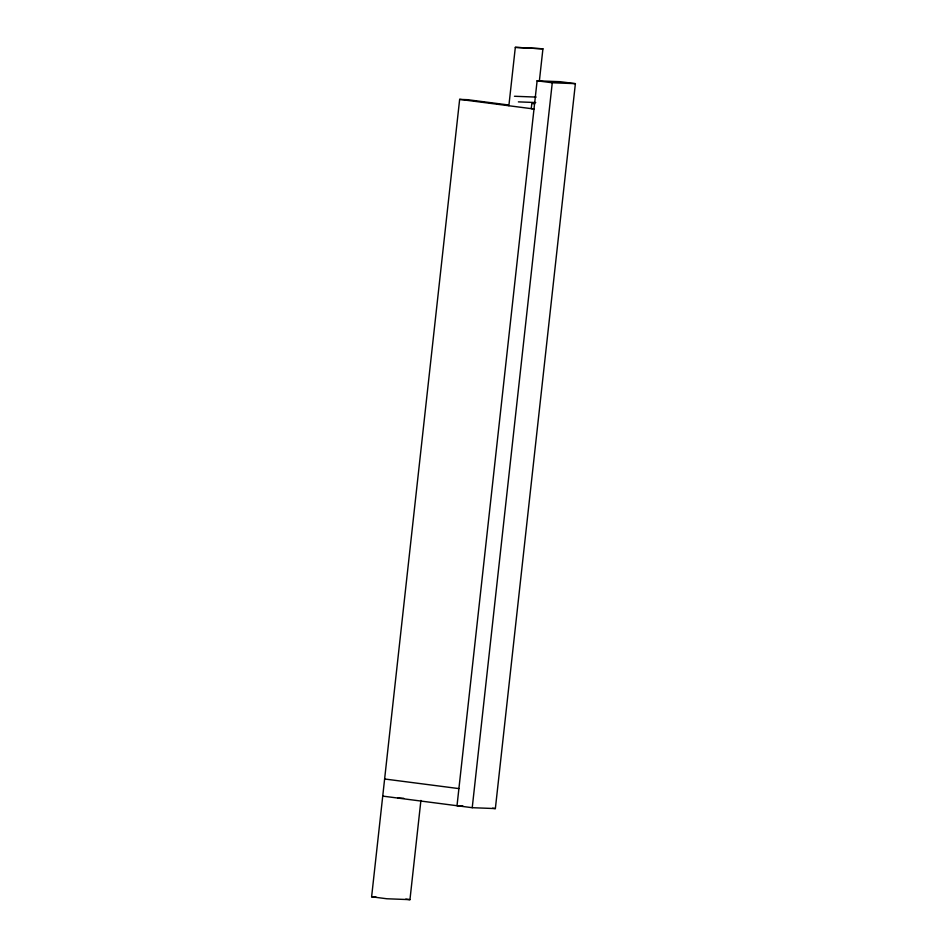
<?xml version="1.0" encoding="UTF-8"?>
<svg xmlns="http://www.w3.org/2000/svg" width="947" height="947" viewBox="0 0 947 947"><rect width="100%" height="100%" fill="white"/><g stroke="black" fill="none" stroke-linecap="round" stroke-linejoin="round"><path stroke-width="1.42" d="M420.906 800.428L409.956 899.65L386.826 898.762L371.615 896.785L459.65 99.376L467.51 99.684L508.29 104.951M508.87 105.744L515.322 47.35L542.927 48.818L539.364 81.04M537.115 80.803L457.01 805.719L462.846 805.944M472.233 807.696L552.267 82.768L575.385 83.656L495.364 808.584L472.233 807.696L382.73 796.107M542.927 48.818L515.322 47.35M514.458 96.263L536.144 97.091M518.376 101.874L535.73 102.536M534.7 103.72L531.8 103.614L531.243 108.645L534.144 108.751M397.941 798.072L403.718 798.297M371.615 896.785L375.947 896.963M575.385 83.656L560.174 81.691L537.044 80.803L552.267 82.768M459.65 99.376L533.93 108.988M384.612 778.99L458.904 788.602M492.594 808.217L495.364 808.584M405.801 899.117L409.956 899.65"/></g></svg>
